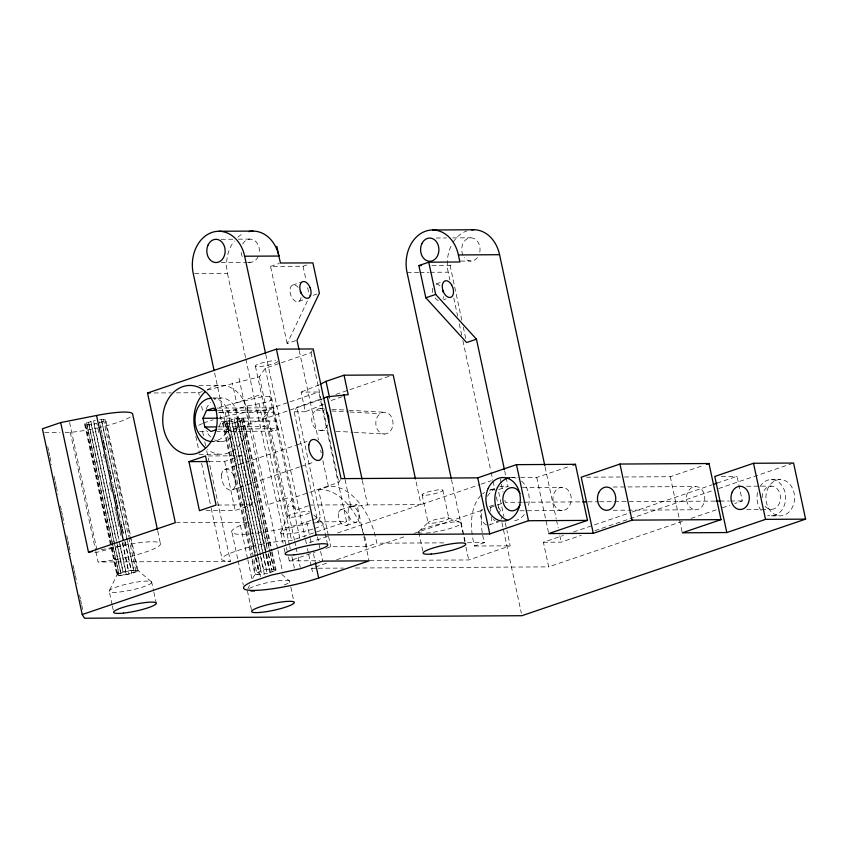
<?xml version="1.0" encoding="UTF-8"?>
<svg xmlns="http://www.w3.org/2000/svg" width="848" height="848" viewBox="0 0 848 848"><rect width="100%" height="100%" fill="white"/><g stroke="black" fill="none" stroke-linecap="round" stroke-linejoin="round"><path stroke-width="0.64" stroke-dasharray="4.24 3.18" d="M117.522 574.096L130.55 570.428L137.97 570.397L137.397 571.372L134.132 572.665L127.073 574.509L119.769 575.485L116.939 575.061L117.522 574.096L85.224 423.449L95.368 420.226M280.794 532.406L287.673 516.496M277.847 428.706L273.777 412.308L219.568 412.626L221.434 421.329L217.894 429.152L277.847 428.706L278.303 429.554L273.681 431.123L216.834 431.484M217.3 408.1L273.374 407.771L273.798 408.524L269.176 410.093L267.396 414.015L263.092 417.926L218.646 418.181M247.828 588.841L249.45 585.406M252.704 578.527C255.693 569.697 270.671 566.952 277.921 571.107M295.772 340.631L287.154 343.578L308.979 297.722M151.23 581.622L137.683 570.195C130.815 569.867 122.557 571.245 116.971 574.838L109.18 591.045L112.095 604.656M281.335 362.774L311.046 352.662L312.668 349.874M323.427 404.369L305.301 411.746L301.104 392.115L318.774 392.02L346.578 521.7L317.767 521.859L294.182 411.81L296.885 407.167L322.441 398.465M308.333 505.821L295.592 510.167L293.461 506.394L287.228 506.426L293.037 497.935L338.85 482.342L341.013 478.622M317.767 521.859L320.47 517.216L296.885 407.167M327.763 424.943L326.406 427.191A10.886 8.597 89.7 0 1 318.106 430.021L316.028 428.929A10.886 8.597 89.7 0 1 312.34 415.34A10.886 8.597 89.7 0 1 322.494 408.98L324.572 410.072M207.209 390.091L259.424 376.756L265.233 368.255L280.094 363.198M418.891 531.452L428.166 522.453M98.718 432.395L96.789 423.385L86.856 424.827L84.63 424.466L85.224 423.449M243.673 418.742L243.736 419.188C237.546 422.664 229.691 424.403 222.621 423.671L222.558 423.237C228.759 419.749 236.603 418.011 243.673 418.742L271.911 550.575M222.558 423.237L254.93 574.382C262.011 575.114 269.855 573.375 276.045 569.888L275.982 569.453M116.971 574.838L119.769 575.485L127.073 574.509L138.044 570.821L105.671 419.537L99.004 419.58L99.831 423.449M319.272 384.769L301.104 392.115M99.449 422.696L103.753 421.233L105.671 419.537M247.552 558.556L240.45 525.421L248.771 522.262L176.628 522.675M292.454 285.172L301.072 282.214M298.708 301.4L303.637 299.715M287.154 343.578L270.554 266.367L303.043 266.251L306.732 264.989M313.241 295.295L316.94 294.033M431.865 265.466L450.044 265.318L453.733 264.067M436.137 283.932L441.077 282.257M443.631 299.747L446.09 298.909M258.937 395.147L236.56 402.758L217.491 407.846M218.212 418.35A40.132 6.275 -12.1 0 1 263.77 410.739L318.774 392.02M322.166 399.101L227.2 431.431L214.406 371.954M335.872 394.437L389.444 376.194M342.21 396.716L330.222 400.797L329.702 398.359M208.799 461.524L224.678 461.429L241.267 455.779L251.792 504.846L235.193 510.496L206.085 510.666M224.582 469.527L295.676 445.327M296.917 444.903L306.902 441.501M232.384 489.826L299.747 466.888M300.987 466.464L314.714 461.8M287.748 497.967L266.24 505.291L238.447 375.611M328.282 535.12L318.572 489.89L328.43 486.529A54.59 32.362 71.2 0 1 376.766 543.208L443.727 542.858M340.663 509.765L350.521 506.404M240.45 525.421A47.181 7.378 -12.1 0 0 245.825 534.208A47.181 7.378 -12.1 0 0 306.637 521.923L311.248 520.354M312.403 519.962L320.47 517.216M95.877 551.741L98.082 562.012L230.391 561.249A40.132 6.275 -12.1 0 1 236.369 550.977A40.132 6.275 -12.1 0 1 291.574 540.42L346.578 521.7M346.705 525.453L356.563 522.082M327.54 536.413L306.361 543.621L305.259 538.48M337.504 533.021L479.926 484.537M481.187 484.113L491.215 480.699M489.974 490.059L497.373 487.536M288.458 557.009L289.285 560.888L314.915 552.154M325.897 548.412L330.784 546.748L366.898 546.568L376.766 543.208M506.097 477.35L508.026 486.392L498.168 489.752L503.913 516.517M520.566 477.594L536.72 477.488L569.199 466.442M489.158 506.574L492.858 505.313M312.414 571.7L311.682 568.277L327.922 562.743M336.656 559.765L405.355 536.36M414.1 533.381L482.788 509.977M490.282 507.422L504.019 502.747M489.243 524.901L497.871 521.965M624.446 476.979L670.27 476.714L703.999 465.234M480.805 495.571A52.883 31.387 71.2 0 0 474.573 546.017L484.431 542.656A52.883 31.387 71.2 0 1 482.671 535.099M369.77 560.475L468.721 559.956L510.199 545.826L506.924 530.53M682.354 521.361L548.677 566.867L543.398 542.243L563.39 535.438M573.386 532.035L630.848 512.478M632.099 512.054L712.055 484.833M717.048 483.127L737.039 476.322L742.318 500.956L734.824 503.5M543.398 542.243L561.206 542.137L581.198 535.332M594.936 530.657L713.624 490.261M718.616 488.554L792.329 463.464M691.099 518.393L717.334 509.457M722.326 507.761L729.831 505.207M270.554 266.367L279.225 263.431M345.072 479.671L350.902 506.86L357.04 504.772L363.601 535.364M176.395 392.836L198.708 392.709L202.354 391.585M218.636 412.245L225.176 412.213L247.033 406.065L264.936 402.514L271.996 400.108L269.865 396.345L263.633 396.376L236.56 402.758L232.352 383.137M94.859 552.207L97.403 552.186L124.349 545.169A39.633 6.201 -12.1 0 1 157.982 546.716A39.633 6.201 -12.1 0 1 98.082 562.012M101.304 549.716L124.349 545.169L123.797 542.603M214.576 439.879A21.772 17.204 89.7 0 0 225.61 440.78L229.755 438.607A21.772 17.204 89.7 0 0 237.705 414.1A21.772 17.204 89.7 0 0 221.042 397.977L216.6 398.719A21.772 17.204 89.7 0 0 214.47 399.641M350.902 506.86L367.566 504.91L420.979 504.602L415.753 480.212M221.211 239.284L233.062 239.2M238.33 239.168L250.181 239.094M221.286 262.509L246.302 262.35M247.616 262.339L250.255 262.318M436.148 238.012L446.43 237.949M452.853 237.917L470.852 237.811M460.634 261.099L470.926 261.036M407.04 272.42L418.615 272.356M419.908 272.346L428.908 272.293M430.201 272.282L448.21 272.187L449.875 279.935M194.574 273.692L227.487 273.533A33.697 26.638 89.7 0 1 234.292 240.98M198.941 385.405L221.01 385.278M154.082 392.963L171.148 392.868M213.41 398.019L221.042 397.977M218.254 410.39L269.176 410.093M294.182 411.81L305.301 411.746M221.434 421.329L275.642 421.021M217.904 426.904L264.958 426.639L270.586 428.865L273.681 431.123M44.69 432.48L60.049 432.385M65.158 432.363L70.278 432.332A39.633 6.201 -12.1 0 0 97.414 427.943M199.651 431.494A40.132 6.275 -12.1 0 0 202.587 431.568L207.771 431.537M221.158 441.522L212.254 441.575A21.772 17.204 89.7 0 0 216.706 440.833L220.851 438.649A21.772 17.204 89.7 0 0 228.939 414.842A21.772 17.204 89.7 0 0 213.261 398.072M199.121 454.358L221.201 454.231M208.195 455.97L241.267 455.779M510.326 477.647L518.075 477.604M586.477 477.201L623.132 476.989M721.33 476.417L737.039 476.322M771.267 479.586L780.171 479.533M522.527 487.547L562.065 487.324M613.125 487.028L695.614 486.551M746.622 486.254L771.288 486.116M522.326 502.217L505.27 502.323L504.443 498.433M523.64 502.217L582.587 501.878M587.823 501.846L598.296 501.783M599.61 501.772L716.136 501.104M720.058 501.083L729.227 501.03M730.531 501.02L742.318 500.956M217.385 505.048L251.792 504.846M310.654 505.037L357.04 504.772M519.951 510.793L562.129 510.549A11.618 9.169 89.7 0 0 570.026 493.123A11.618 9.169 89.7 0 0 554.136 493.133A11.618 9.169 89.7 0 0 562.129 510.549M613.189 510.252L695.678 509.775A11.618 9.169 89.7 0 0 703.575 492.349A11.618 9.169 89.7 0 0 687.686 492.37A11.618 9.169 89.7 0 0 695.678 509.775M746.685 509.489L771.351 509.341M771.373 515.87L780.277 515.828A18.147 14.331 89.7 0 0 792.615 488.596A18.147 14.331 89.7 0 0 767.79 488.618A18.147 14.331 89.7 0 0 780.277 515.828M467.365 542.741L484.431 542.656M474.573 546.017L510.199 545.826M289.285 560.888L319.632 560.729M311.682 568.277L316.982 568.245M318.297 568.234L343.461 568.086M355.376 568.022L548.677 566.867M320.268 408.609L324.201 408.831M332.045 409.287L347.744 410.178M349.058 410.252L384.388 412.255M315.975 410.072L323.83 410.517M331.674 410.973L348.687 411.937M349.991 412.011L380.084 413.718M320.332 430.392L328.176 430.837M336.031 431.282L353.044 432.247M354.347 432.321L384.441 434.038A10.886 8.597 89.7 0 0 391.85 417.693A10.886 8.597 89.7 0 0 376.947 417.704A10.886 8.597 89.7 0 0 384.441 434.038M448.147 517.895L459.764 522.135M281.78 574.403L289.518 581.007L290.578 585.957M313.866 515.054L323.024 523.417L327.54 544.448M137.683 570.195L138.044 570.821M307.421 548.55L308.492 553.479M308.757 554.719L311.152 565.807M670.27 476.714L682.29 532.809M545.105 467.047L556.214 518.838M556.489 520.131L558.154 527.901M559.818 535.66L561.206 542.137M536.72 477.488L548.476 532.321M504.708 470.894L505.811 476.057M500.278 479.003L501.104 482.894M501.38 484.187L503.055 491.957M450.044 265.318L461.895 320.586M463.284 327.042L465.775 338.67M505.281 522.887L506.648 529.258M453.754 298.008L457.634 316.092M459.287 323.841L461.789 335.469M462.891 340.631L490.865 471.064M491.14 472.357L492.805 480.106M493.08 481.399L495.02 490.441M496.409 496.896L499.726 512.393M501.952 522.728L521.34 613.125M461.132 522.728L465.107 541.278M451.496 479.661L464.831 541.83M465.944 547.013L468.721 559.956M442.804 490.144L448.815 518.181M422.124 494.861L428.134 522.898M418.817 532.385L423.057 552.175M362.34 480.562L367.566 504.91M363.877 536.636L369.071 560.857M303.043 266.251L306.022 280.137M307.644 287.716L309.541 296.546M311.046 352.662L338.85 482.342M299.227 350.563L318.424 439.911M320.639 450.267L321.201 452.864M322.865 460.634L328.43 486.529M328.558 536.413L330.784 546.748M317.491 536.901L322.675 561.111M306.637 521.923L309.923 537.219M310.198 538.501L311.015 542.317M313.474 553.786L315.117 561.44M265.774 354.464L304.983 537.197M265.233 368.255L295.592 510.167M269.865 396.345L293.461 506.394M292.74 505.132L299.98 538.936M259.424 376.756L294.447 540.176M294.722 541.469L295.835 546.642M296.111 547.935L296.948 551.815M298.051 556.998L300.277 567.354M255.428 366.251L287.748 516.962M263.77 410.739L291.574 540.42M263.092 417.926L264.958 426.639M259.085 403.5L289.454 545.169M289.73 546.451L290.281 549.027M291.935 556.754L294.701 569.633M227.487 273.533L245.581 357.676M245.856 358.969L287.059 550.532M280.921 533.286L283.041 543.186M284.112 548.126L285.172 553.076M290.843 587.187L294.023 602.038M247.033 406.065L277.678 549.016M277.953 550.299L282.649 572.199M272.187 551.857L276.045 569.888M242.899 418.467L271.339 551.147M271.53 552.44L275.388 570.471M241.447 418.382L269.897 551.062M270.173 552.345L273.756 569.093M241.744 420.438L274.052 571.149M239.433 418.488L267.332 548.592M268.434 553.744L271.752 569.199M239.825 421.17L267.162 548.688M268.275 553.839L272.134 571.881M235.468 409.033L271.084 575.167M236.995 418.785L265.721 552.748M265.996 554.03L269.304 569.485M237.451 421.901L265.615 553.288M265.89 554.581L269.759 572.612M234.292 419.241L263.018 553.203M263.293 554.486L266.611 569.951M234.779 422.59L267.088 573.301M231.515 419.824L263.823 570.534M232.002 423.173L260.166 554.56M260.442 555.853L264.311 573.884M228.843 420.513L257.845 555.769M258.121 557.051L261.152 571.223M229.299 423.64L261.608 574.34M225.176 412.213L255.333 552.854M256.425 557.952L260.792 578.336M226.469 421.244L255.471 556.5M255.746 557.783L258.778 571.955M226.861 423.926L255.301 556.606M255.577 557.889L259.17 574.637M224.55 421.975L257.156 574.743M223.215 422.654L251.39 554.041M252.397 559.203L255.714 574.658M247.828 559.839L252.195 580.223M224.678 461.429L235.193 510.496M247.415 590.865L251.655 610.655M232.098 532.777L237.832 559.542M238.108 560.814L243.302 585.035M198.708 392.709L199.238 395.168M201.601 406.203L202.916 412.34M202.587 431.568L203.69 436.699M204.792 441.84L205.619 445.688M206.721 450.829L230.391 561.249M195.803 436.317L199.375 453.012M201.58 463.284L210.94 506.934M211.216 508.228L221.943 558.302M157.739 531.039L160.484 543.875M151.75 582.417A21.772 3.403 -12.1 0 1 119.133 592.052A21.772 3.403 -12.1 0 1 120.511 585.735A21.772 3.403 -12.1 0 1 151.75 582.417L153.615 591.077M153.88 592.307L156.265 603.447M104.898 419.262L137.397 571.372M103.445 419.177L128.567 536.519M128.843 537.802L136.062 571.976M101.442 419.283L133.751 570.153M101.824 421.965L134.132 572.665M100.106 424.731L100.933 428.6M101.209 429.894L102.036 433.763M102.311 435.045L103.138 438.914M103.414 440.207L104.251 444.076M104.527 445.37L106.18 453.097M106.456 454.39L107.283 458.259M107.558 459.552L108.396 463.421M108.671 464.704L109.498 468.573M109.774 469.866L110.6 473.735M110.876 475.018L112.53 482.756M112.816 484.049L113.643 487.918M113.918 489.201L114.745 493.07M115.021 494.363L115.847 498.232M116.123 499.525L116.95 503.394M117.225 504.677L118.89 512.415M119.165 513.708L121.094 522.728M121.37 524.022L122.207 527.891M122.483 529.173L123.31 533.042M125.239 542.073L131.313 570.439M103.318 440.727L104.145 444.585M104.421 445.868L105.247 449.737M109.668 470.333L110.494 474.202M110.77 475.484L111.597 479.343M114.904 494.797L115.731 498.656M116.006 499.949L116.844 503.807M117.119 505.101L117.946 508.959M121.253 524.414L122.08 528.272M122.356 529.555L123.183 533.424M124.847 541.151L131.747 573.333M122.547 542.519L128.631 570.884M103.403 454.274L105.057 462.001M109.477 482.586L110.304 486.455M110.579 487.738L111.406 491.596M114.724 507.051L115.551 510.909M115.826 512.192L116.653 516.061M116.929 517.344L117.755 521.202M118.031 522.495L119.685 530.212M119.96 531.505L120.787 535.364M122.441 543.08L129.066 573.979M93.513 420.629L118.932 539.19M120.045 544.342L125.843 571.414M94.001 423.979L118.847 539.826M119.123 541.109L126.299 574.584M90.853 421.308L116.547 541.162M116.823 542.455L123.183 572.093M91.298 424.435L116.144 540.24M117.257 545.391L123.607 574.986M88.478 422.039L120.787 572.76M88.86 424.721L121.169 575.294M86.549 422.77L112.233 542.529M112.508 543.812L118.858 573.428M86.856 424.827L119.165 575.389M85.404 424.742L117.724 575.315M84.556 424.032L116.939 575.061M112.36 605.896L113.685 612.076M69.6 422.505L97.403 552.186M70.278 432.332L95.601 550.458M47.732 446.673L48.559 450.542M48.834 451.825L49.672 455.694M49.947 456.987L51.601 464.725M54.092 476.343L54.919 480.212M55.194 481.505L56.032 485.374M56.307 486.657L57.961 494.405M60.452 506.012L61.279 509.881M61.565 511.174L62.392 515.043M62.667 516.337L64.321 524.075M66.812 535.682L67.649 539.551M67.925 540.844L68.752 544.713M69.027 546.006L70.691 553.744M73.172 565.351L74.009 569.22M74.285 570.513L75.112 574.382M75.387 575.675L77.051 583.413M79.542 595.031L80.369 598.9M80.645 600.183L81.472 604.052M81.747 605.345L82.86 610.507M273.374 407.771L273.777 412.308M421.859 533.169A21.772 3.403 -12.1 0 1 438.713 524.34A21.772 3.403 -12.1 0 1 459.287 524.986A21.772 3.403 -12.1 0 1 422.898 533.201M207.41 389.9A34.482 27.231 89.7 0 1 248.337 419.728A34.482 27.231 89.7 0 1 207.569 449.62M210.675 437.038A21.772 17.204 89.7 0 1 206.234 430.646M206.181 408.874A21.772 17.204 89.7 0 1 210.59 402.482M130.179 417.036A39.633 6.201 -12.1 0 1 98.697 427.657M249.344 588.395A21.772 3.403 -12.1 0 1 281.78 580.435A21.772 3.403 -12.1 0 1 281.822 585.862M254.792 591.459A21.772 3.403 -12.1 0 1 248.973 591.416M198.739 425.272A40.132 6.275 -12.1 0 1 202.524 423.544M203.637 423.099A40.132 6.275 -12.1 0 1 213.155 419.824M314.555 522.919A21.772 3.403 -12.1 0 1 315.329 528.272M313.05 529.014A21.772 3.403 -12.1 0 1 280.677 532.883A21.772 3.403 -12.1 0 1 312.202 523.163M309.562 512.796A11.618 1.813 -12.1 0 1 292.263 517.238A11.618 1.813 -12.1 0 1 291.85 514.376A11.618 1.813 -12.1 0 1 309.361 511.418M277.953 361.46A11.618 1.813 -12.1 0 1 262.551 366.209A11.618 1.813 -12.1 0 1 257.485 364.439A11.618 1.813 -12.1 0 1 275.515 360.612M237.843 237.207A33.697 26.638 89.7 0 1 244.001 233.136M438.395 300.605A8.713 5.162 71.2 0 1 434.314 296.705M432.692 292.507A8.713 5.162 71.2 0 1 432.501 288.299M436.232 284.059A8.713 5.162 71.2 0 1 440.536 286.507M443.568 296.652A8.713 5.162 71.2 0 1 443.091 298.401M482.247 532.586A52.883 31.387 71.2 0 1 482.417 509.457M487.462 496.271A52.883 31.387 71.2 0 1 494.405 489.137M499.716 486.784A52.883 31.387 71.2 0 1 508.026 486.392M482.607 493.907A52.883 31.387 71.2 0 1 484.537 492.497M489.858 490.144A52.883 31.387 71.2 0 1 496.939 489.593M486.476 524.923A8.713 5.162 71.2 0 1 481.06 517.916A8.713 5.162 71.2 0 1 481.887 509.521M491.469 516.761A8.713 5.162 71.2 0 1 490.356 524.053M499.112 521.541A8.713 5.162 71.2 0 1 496.345 521.562M494.872 520.725A8.713 5.162 71.2 0 1 493.472 519.4M490.356 511.28A8.713 5.162 71.2 0 1 494.172 505.016M498.486 507.454A8.713 5.162 71.2 0 1 501.327 513.4M501.507 517.609A8.713 5.162 71.2 0 1 501.03 519.358M301.114 297.468A8.713 5.162 71.2 0 1 293.991 300.192A8.713 5.162 71.2 0 1 290.323 287.907A8.713 5.162 71.2 0 1 298.083 287.324M318.572 489.89A54.59 32.362 71.2 0 1 364.269 535.152M364.629 536.413A54.59 32.362 71.2 0 1 366.898 546.568M762.151 497.734A11.618 9.169 89.7 0 1 773.662 486.508A11.618 9.169 89.7 0 1 779.28 503.532A11.618 9.169 89.7 0 1 764.854 505.949M759.925 486.688A18.147 14.331 89.7 0 1 778.443 482.003A18.147 14.331 89.7 0 1 784.58 504.666A18.147 14.331 89.7 0 1 767.663 515.255M761.218 510.57A18.147 14.331 89.7 0 1 758.059 490.791M448.21 272.187A33.687 26.606 89.7 0 1 452.429 243.461M453.033 242.454A33.687 26.606 89.7 0 1 466.919 230.91M477.403 257.633A11.618 9.169 89.7 0 1 464.428 257.644M462.966 255.237A11.618 9.169 89.7 0 1 469.665 237.917A11.618 9.169 89.7 0 1 479.756 252.418M258.184 256.509A11.618 9.18 89.6 0 1 247.881 261.926M242.284 256.52A11.618 9.18 89.6 0 1 241.076 251.729M242.676 244.054A11.618 9.18 89.6 0 1 254.061 240.175A11.618 9.18 89.6 0 1 259.096 253.7M511.959 477.445A21.772 17.204 89.7 0 1 519.57 479.692M521.52 481.102A21.772 17.204 89.7 0 1 527.753 508.069M524.223 514.609A21.772 17.204 89.7 0 1 512.075 521.001M348.666 508.524L348.21 510.21A8.416 4.993 71.2 0 0 351.793 520.714A8.416 4.993 71.2 0 0 358.428 519.972L358.884 518.287A8.416 4.993 71.2 0 0 355.301 507.782A8.416 4.993 71.2 0 0 348.666 508.524M221.572 474.456A10.886 6.455 71.2 0 0 230.741 490.186A10.886 6.455 71.2 0 0 233.136 474.382A10.886 6.455 71.2 0 0 221.572 474.456M432.024 523.227A10.642 1.664 -12.1 0 0 448.772 518.637A10.642 1.664 -12.1 0 0 434.621 519.771A10.642 1.664 -12.1 0 0 432.024 523.227M426.014 495.19A10.642 1.664 -12.1 0 0 442.762 490.6A10.642 1.664 -12.1 0 0 428.611 491.734A10.642 1.664 -12.1 0 0 426.014 495.19M338.341 513.57A8.416 4.993 71.2 0 0 345.422 525.728A8.416 4.993 71.2 0 0 347.277 513.517A8.416 4.993 71.2 0 0 338.341 513.57"/><path stroke-width="1.27" d="M216.749 429.533L211.014 431.484L204.834 426.979L202.969 418.276L206.509 410.453L213.389 408.121L216.473 410.368M320.417 384.186L326.056 381.324L344.034 375.208L393.186 374.922L415.478 478.929M504.433 469.601L476.459 339.179L466.601 342.539L425.823 297.786L418.88 265.572L428.738 262.212L459.902 261.968L458.397 254.941A33.687 26.606 89.7 0 0 425.738 231.144A33.687 26.606 89.7 0 0 407.04 272.42L451.21 478.357M425.823 297.786L435.681 294.426L476.459 339.179M157.463 529.756L132.691 414.195A39.633 6.201 -12.1 0 0 96.555 415.488L60.696 422.558L42.4 428.791L82.224 614.546L84.514 618.245L521.891 615.712L805.6 519.135L793.569 463.04L753.512 463.273L714.779 476.459L726.81 532.544L765.532 519.368L805.6 519.135M60.696 422.558L88.499 552.239L175.324 522.686L147.52 393.006L276.416 349.153L313.209 348.941L341.013 478.622L477.731 477.848L516.464 464.651L575.453 464.312L587.473 520.396L548.751 533.583L593.261 533.318L631.993 520.131L721.023 519.623L708.992 463.527L619.962 464.047L581.23 477.233L593.261 533.318M323.66 398.051L327.307 396.811L348.21 394.67L344.034 375.208M188.945 461.641L205.545 455.991L216.06 505.058L199.46 510.708L188.945 461.641L207.474 461.535M82.224 614.546L316.145 534.918L489.762 533.922L528.484 520.725L587.473 520.396M572.951 465.17L575.453 464.312M318.668 578.007L369.071 560.857L322.675 561.111L300.552 568.648L271.084 575.167L252.471 581.505A47.181 7.378 -12.1 0 0 257.856 590.293A47.181 7.378 -12.1 0 0 318.668 578.007L315.382 562.712M706.501 464.375L708.992 463.527M713.306 484.409L717.048 483.127M721.023 519.623L682.29 532.809L726.81 532.544M88.499 552.239L92.337 551.486M211.852 398.125L207.696 398.772A21.772 17.204 89.7 0 0 195.093 421.954A21.772 17.204 89.7 0 0 211.141 441.532M418.88 265.572L421.477 265.551M432.628 229.988L473.799 229.755M218.879 231.26L253.096 231.101M458.397 254.941L499.567 254.697L544.829 465.743M214.12 370.661L193.259 273.692A33.697 26.638 89.7 0 1 211.989 232.416A33.697 26.638 89.7 0 1 244.669 256.213L278.886 256.054L280.455 263.018L312.901 262.891L319.399 293.196L297.001 340.207L298.952 349.27M147.52 393.006L150.149 392.984M206.509 410.453L216.95 410.4M202.969 418.276L217.342 418.191M204.834 426.979L216.6 426.915M582.587 501.878L586.519 501.857M716.136 501.104L720.058 501.083M428.738 262.212L435.681 294.426M753.512 463.273L765.532 519.368M619.962 464.047L631.993 520.131M516.464 464.651L528.484 520.725M477.731 477.848L489.762 533.922M343.938 394.702L362.064 479.279M326.056 381.324L329.437 397.15M327.307 396.811L344.797 478.378M276.416 349.153L316.145 534.918M244.669 256.213L265.498 353.171M96.555 415.488L123.257 540.038M276.851 246.344L278.886 256.054A33.697 26.638 89.7 0 0 248.475 231.621M326.363 411.799A10.886 8.597 89.7 0 1 328.611 422.315M205.566 448.009A34.482 27.231 89.7 0 1 205.417 391.522M442.73 290.26A8.713 5.162 71.2 0 1 443.377 292.443M300.277 291.087A8.713 5.162 71.2 0 1 300.923 293.26M471.488 229.882A33.687 26.606 89.7 0 1 499.567 254.697M519.972 505.026A11.618 9.169 89.7 0 1 506.139 508.122A11.618 9.169 89.7 0 1 506.097 490.335A11.618 9.169 89.7 0 1 519.941 493.409M507.623 520.259A21.772 17.204 89.7 0 1 494.85 497.818A21.772 17.204 89.7 0 1 509.712 477.636M451.624 284.875L450.405 283.147A8.713 5.162 71.2 0 0 443.218 282.458A8.713 5.162 71.2 0 0 444.172 293.344L445.391 295.083A8.713 5.162 71.2 0 0 452.578 295.761A8.713 5.162 71.2 0 0 451.624 284.875M310.135 287.705L309.16 285.681A8.713 5.162 71.2 0 0 301.718 282.151A8.713 5.162 71.2 0 0 300.743 292.115L301.708 294.139A8.713 5.162 71.2 0 0 309.149 297.669A8.713 5.162 71.2 0 0 310.135 287.705M308.884 444.734A10.886 6.455 71.2 0 0 318.053 460.464A10.886 6.455 71.2 0 0 320.449 444.659A10.886 6.455 71.2 0 0 308.884 444.734M166.314 402.715A34.482 27.231 89.7 0 0 190.037 454.411A34.482 27.231 89.7 0 0 213.484 402.673A34.482 27.231 89.7 0 0 166.314 402.715M293.906 554.825A21.772 3.403 -12.1 0 0 327.667 545.338A21.772 3.403 -12.1 0 0 297.881 547.999A21.772 3.403 -12.1 0 0 293.906 554.825M123.638 613.083A21.772 3.403 -12.1 0 0 156.265 603.447A21.772 3.403 -12.1 0 0 125.016 606.765A21.772 3.403 -12.1 0 0 123.638 613.083M260.4 612.404A21.772 3.403 -12.1 0 0 294.15 602.917A21.772 3.403 -12.1 0 0 264.375 605.578A21.772 3.403 -12.1 0 0 260.4 612.404M431.282 554.073A21.772 3.403 -12.1 0 0 465.563 544.681A21.772 3.403 -12.1 0 0 436.593 546.992A21.772 3.403 -12.1 0 0 431.282 554.073M732.195 492.105A11.618 9.169 89.7 0 0 740.187 509.521A11.618 9.169 89.7 0 0 748.084 492.094A11.618 9.169 89.7 0 0 732.195 492.105M598.656 492.879A11.618 9.169 89.7 0 0 606.649 510.295A11.618 9.169 89.7 0 0 614.535 492.868A11.618 9.169 89.7 0 0 598.656 492.879M421.795 243.864A11.618 9.169 89.7 0 0 429.788 261.279A11.618 9.169 89.7 0 0 437.674 243.853A11.618 9.169 89.7 0 0 421.795 243.864M208.014 245.125A11.618 9.18 89.6 0 0 216.017 262.541A11.618 9.18 89.6 0 0 223.914 245.114A11.618 9.18 89.6 0 0 208.014 245.125M488.194 488.406A21.772 17.204 89.7 0 0 503.171 521.054A21.772 17.204 89.7 0 0 517.98 488.374A21.772 17.204 89.7 0 0 488.194 488.406"/></g></svg>
